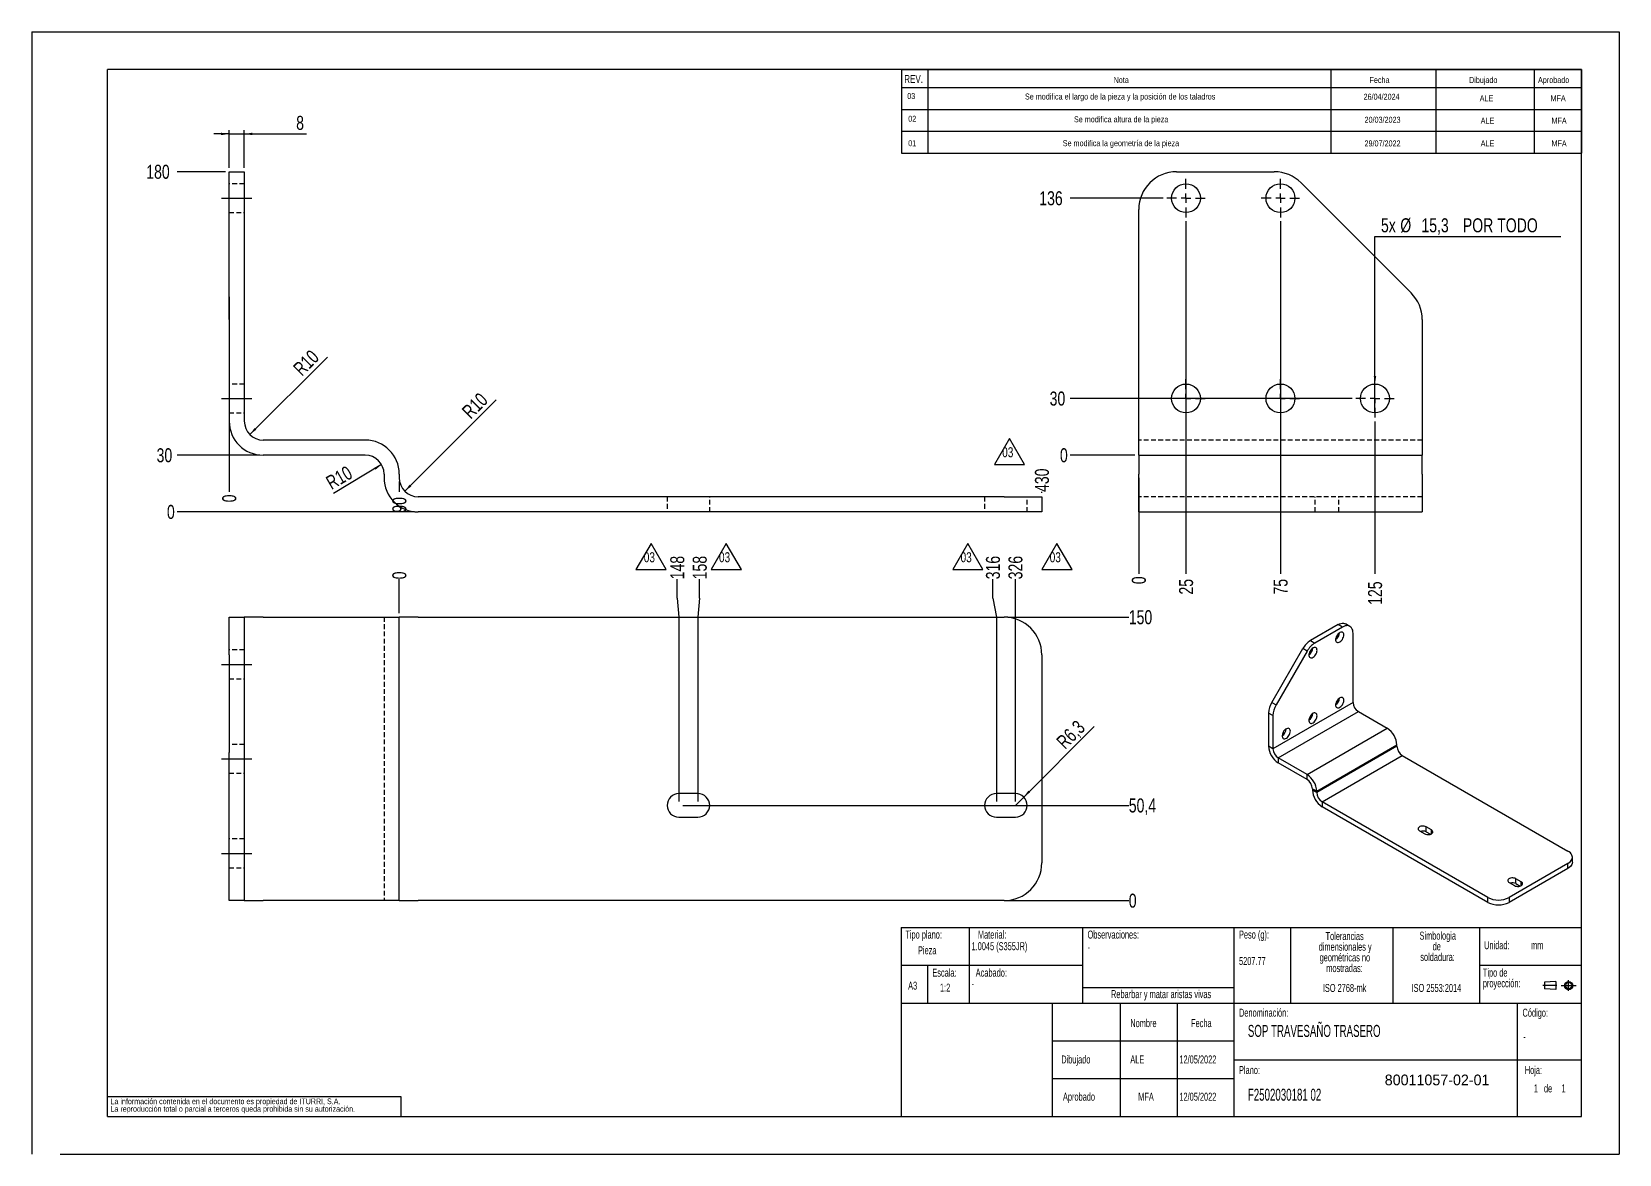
# Model space of a CAD drawing. Extents: x 0 to 2826, y -34 to 813.
# Drawn here: x 0 to 420, y 0 to 297 of the extents above; entities that cross this region are included whole.
import ezdxf

# ---------------------------------------------------------------- set-up
doc = ezdxf.new("R2010")
doc.units = 0
doc.linetypes.add('CENTERX2', pattern=[20.32, 12.7, -2.54, 2.54, -2.54])
doc.linetypes.add('HIDDEN', pattern=[1.905, 1.27, -0.635])
doc.layers.get('0').update_dxf_attribs({"linetype": 'CONTINUOUS'})
doc.layers.add('FORMATO', color=7, linetype='CONTINUOUS')
doc.layers.add('SLD-0', color=179, linetype='CONTINUOUS')
doc.styles.add('SLDTEXTSTYLE0', font='TXT', dxfattribs={"width": 0.75})
doc.styles.add('SLDTEXTSTYLE1', font='TXT', dxfattribs={"width": 0.605})
doc.dimstyles.new('SLDDIMSTYLE0', dxfattribs={"dimtxt": 3.704167, "dimasz": 2.116667, "dimexe": 0, "dimexo": 0.0625, "dimgap": 0.926042, "dimtad": 0, "dimtih": 1, "dimtoh": 1, "dimdec": 0, "dimlfac": 2, "dimrnd": 1e-09, "dimdsep": 46, "dimtxsty": 'SLDTEXTSTYLE0', "dimblk1": 'NONE', "dimblk2": 'NONE', "dimsah": 1, "dimcen": 0.09, "dimadec": 0, "dimazin": 0, "dimtfac": 1, "dimtdec": 0, "dimtofl": 0, "dimtmove": 0, "dimatfit": 3, "dimldrblk": 'NONE', "dimfxl": 1, "dimtolj": 1, "dimtzin": 12, "dimarcsym": 0})
doc.dimstyles.new('SLDDIMSTYLE1', dxfattribs={"dimtxt": 3.704167, "dimasz": 2.116667, "dimexe": 0, "dimexo": 0.0625, "dimgap": 0.926042, "dimtad": 0, "dimtih": 1, "dimtoh": 1, "dimdec": 1, "dimlfac": 2, "dimrnd": 1e-09, "dimzin": 12, "dimdsep": 46, "dimtxsty": 'SLDTEXTSTYLE0', "dimblk1": 'NONE', "dimblk2": 'NONE', "dimsah": 1, "dimcen": 0.09, "dimadec": 0, "dimazin": 0, "dimtfac": 1, "dimtdec": 1, "dimtofl": 0, "dimtmove": 0, "dimatfit": 3, "dimldrblk": 'NONE', "dimfxl": 1, "dimtolj": 1, "dimtzin": 12, "dimarcsym": 0})
doc.dimstyles.new('SLDDIMSTYLE2', dxfattribs={"dimtxt": 3.704167, "dimasz": 2.116667, "dimexe": 0, "dimexo": 0.0625, "dimgap": 0.926042, "dimtad": 1, "dimdec": 1, "dimlfac": 2, "dimrnd": 1e-09, "dimzin": 12, "dimdsep": 46, "dimtxsty": 'SLDTEXTSTYLE0', "dimsah": 1, "dimcen": 0, "dimadec": 0, "dimazin": 0, "dimtfac": 1, "dimtdec": 1, "dimtofl": 0, "dimtmove": 1, "dimatfit": 3, "dimfxl": 1, "dimtolj": 1, "dimtzin": 12, "dimarcsym": 0})
doc.dimstyles.new('SLDDIMSTYLE3', dxfattribs={"dimtxt": 3.704167, "dimasz": 2.116667, "dimexe": 0, "dimexo": 0.0625, "dimgap": 0.926042, "dimtad": 1, "dimdec": 1, "dimlfac": 2, "dimrnd": 1e-09, "dimzin": 12, "dimdsep": 46, "dimtxsty": 'SLDTEXTSTYLE0', "dimsah": 1, "dimcen": 0.09, "dimadec": 0, "dimazin": 0, "dimtfac": 1, "dimtdec": 1, "dimtmove": 0, "dimatfit": 0, "dimfxl": 1, "dimtolj": 1, "dimtzin": 12, "dimarcsym": 0})
doc.dimstyles.new('SLDDIMSTYLE4', dxfattribs={"dimtxt": 3.704167, "dimasz": 2.116667, "dimexe": 0, "dimexo": 0.0625, "dimgap": 0.926042, "dimtad": 0, "dimtih": 1, "dimtoh": 1, "dimdec": 1, "dimlfac": 2, "dimrnd": 1e-09, "dimzin": 12, "dimdsep": 46, "dimtxsty": 'SLDTEXTSTYLE0', "dimblk1": 'NONE', "dimsah": 1, "dimcen": 0, "dimadec": 0, "dimazin": 0, "dimtfac": 1, "dimtdec": 1, "dimtmove": 0, "dimatfit": 3, "dimldrblk": 'NONE', "dimfxl": 1, "dimtolj": 1, "dimtzin": 12, "dimarcsym": 0})
doc.dimstyles.new('SLDDIMSTYLE5', dxfattribs={"dimtxt": 3.704167, "dimasz": 2.116667, "dimexe": 0, "dimexo": 0.0625, "dimgap": 0.926042, "dimtad": 1, "dimdec": 1, "dimlfac": 2, "dimrnd": 1e-09, "dimzin": 12, "dimdsep": 46, "dimtxsty": 'SLDTEXTSTYLE0', "dimsah": 1, "dimcen": 0, "dimadec": 0, "dimazin": 0, "dimtfac": 1, "dimtdec": 1, "dimtofl": 0, "dimtmove": 0, "dimatfit": 3, "dimfxl": 1, "dimtolj": 1, "dimtzin": 12, "dimarcsym": 0})

# ---------------------------------------------------------------- blocks, each defined once
blk = doc.blocks.new('BLOQUE3')
at = {"color": 7, "linetype": 'CENTERX2'}
for p, q in [((397.92, 130.06), (394.8, 130.06)), ((398.88, 130.02), (402.16, 130.02)), ((400.52, 128.85), (400.52, 131.19))]:
    blk.add_line(p, q, dxfattribs=at)
at = {"color": 7, "linetype": 'Continuous'}
for p, q in [((397.68, 130.95), (395.23, 130.77)), ((395.23, 130.77), (395.23, 129.34)), ((397.68, 130.95), (397.68, 129.16)), ((397.68, 129.16), (395.23, 129.34))]:
    blk.add_line(p, q, dxfattribs=at)
for radius in [0.892, 0.713]:
    blk.add_circle((400.52, 130.02), radius, dxfattribs=at)
blk = doc.blocks.new('SW_NOTE_0_1')
at = {"layer": 'SLD-0', "color": 0, "attachment_point": 2, "style": 'SLDTEXTSTYLE1'}
for s, insert, char_height in [('dimensionales y', (7.54, -0.09), 2.1167), ('Tolerancias', (7.41, 2.73), 2.1167), ('geométricas no', (7.46, -2.92), 2.1167), ('mostradas:', (7.38, -5.74), 2.117)]:
    blk.add_mtext(s, dxfattribs=dict(at, insert=insert, char_height=char_height))
blk = doc.blocks.new('SW_NOTE_0_2')
at = {"layer": 'SLD-0', "color": 0, "attachment_point": 1, "style": 'SLDTEXTSTYLE1'}
for s, insert, char_height in [('Tipo de', (0, 2.73), 2.117), ('proyección:', (0, -0.09), 2.1167)]:
    blk.add_mtext(s, dxfattribs=dict(at, insert=insert, char_height=char_height))
blk = doc.blocks.new('SW_NOTE_0_3')
at = {"layer": 'SLD-0', "color": 0, "char_height": 2.117, "attachment_point": 2, "style": 'SLDTEXTSTYLE1'}
for s, insert in [('Simbologia', (7.11, 2.73)), ('de', (6.84, -0.09)), ('soldadura:', (7.06, -2.92))]:
    blk.add_mtext(s, dxfattribs=dict(at, insert=insert))
blk = doc.blocks.new('SW_NOTE_0_4')
at = {"layer": 'SLD-0', "color": 0, "char_height": 1.5, "attachment_point": 1, "style": 'SLDTEXTSTYLE0'}
for s, insert in [('La información contenida en el documento es propiedad de ITURRI, S.A.', (0, 1.93)), ('La reproducción total o parcial a terceros queda prohibida sin su autorización.', (0, -0.07))]:
    blk.add_mtext(s, dxfattribs=dict(at, insert=insert))
blk = doc.blocks.new('SW_NOTE_0_5')
at = {"layer": 'SLD-0', "color": 0, "attachment_point": 2, "style": 'SLDTEXTSTYLE1'}
for s, insert, char_height in [('dimensionales y', (7.54, -0.09), 2.1167), ('Tolerancias', (7.41, 2.73), 2.1167), ('geométricas no', (7.46, -2.92), 2.1167), ('mostradas:', (7.38, -5.74), 2.117)]:
    blk.add_mtext(s, dxfattribs=dict(at, insert=insert, char_height=char_height))
blk = doc.blocks.new('SW_NOTE_0_6')
at = {"layer": 'SLD-0', "color": 0, "attachment_point": 1, "style": 'SLDTEXTSTYLE1'}
for s, insert, char_height in [('Tipo de', (0, 2.73), 2.117), ('proyección:', (0, -0.09), 2.1167)]:
    blk.add_mtext(s, dxfattribs=dict(at, insert=insert, char_height=char_height))
blk = doc.blocks.new('SW_NOTE_0_7')
at = {"layer": 'SLD-0', "color": 0, "char_height": 2.117, "attachment_point": 2, "style": 'SLDTEXTSTYLE1'}
for s, insert in [('Simbologia', (7.11, 2.73)), ('de', (6.84, -0.09)), ('soldadura:', (7.06, -2.92))]:
    blk.add_mtext(s, dxfattribs=dict(at, insert=insert))
blk = doc.blocks.new('SW_NOTE_0_8')
at = {"layer": 'SLD-0', "color": 0, "char_height": 1.5, "attachment_point": 1, "style": 'SLDTEXTSTYLE0'}
for s, insert in [('La información contenida en el documento es propiedad de ITURRI, S.A.', (0, 1.93)), ('La reproducción total o parcial a terceros queda prohibida sin su autorización.', (0, -0.07))]:
    blk.add_mtext(s, dxfattribs=dict(at, insert=insert))
blk = doc.blocks.new('SW_NOTE_0')
at = {"layer": 'FORMATO', "color": 0, "insert": (0, 17.1), "char_height": 13.23, "attachment_point": 1, "style": 'SLDTEXTSTYLE0'}
blk.add_mtext('03', dxfattribs=at)
blk = doc.blocks.new('SIMBOLO_REV3')
at = {"layer": 'FORMATO'}
for p, q in [((201.4, 1620.3), (181.4, 1585.7)), ((221.4, 1585.7), (201.4, 1620.3)), ((181.4, 1585.7), (221.4, 1585.7))]:
    blk.add_line(p, q, dxfattribs=at)
at = {"layer": 'FORMATO', "color": 7}
blk.add_blockref('SW_NOTE_0', (191.8, 1591.6), dxfattribs=at)
blk = doc.blocks.new('_D')
at = {"layer": 'FORMATO', "transparency": 16777216}
blk.add_line((52.23, 226.9), (52.23, 175.23), dxfattribs=at)
at = {"layer": 'FORMATO', "transparency": 16777216, "insert": (50.4, 172.49), "char_height": 3.7, "attachment_point": 1, "rotation": 90, "style": 'SLDTEXTSTYLE0'}
blk.add_mtext('0', dxfattribs=at)
blk = doc.blocks.new('_NONE')
blk = doc.blocks.new('_D_1')
at = {"layer": 'FORMATO', "color": 7, "transparency": 16777216}
blk.add_line((97.23, 177.97), (97.23, 175.23), dxfattribs=at)
at = {"layer": 'FORMATO', "color": 7, "transparency": 16777216, "insert": (95.4, 169.75), "char_height": 3.704, "attachment_point": 1, "rotation": 90, "style": 'SLDTEXTSTYLE0'}
blk.add_mtext('90', dxfattribs=at)
blk = doc.blocks.new('_D_2')
at = {"layer": 'FORMATO', "color": 7, "transparency": 16777216}
blk.add_line((267.23, 174.97), (267.23, 175.23), dxfattribs=at)
at = {"layer": 'FORMATO', "color": 7, "transparency": 16777216, "insert": (265.4, 175.23), "char_height": 3.704, "attachment_point": 1, "rotation": 90, "style": 'SLDTEXTSTYLE0'}
blk.add_mtext('430', dxfattribs=at)
blk = doc.blocks.new('_D_3')
at = {"layer": 'FORMATO', "transparency": 16777216}
blk.add_line((101.23, 169.97), (38.51, 169.97), dxfattribs=at)
at = {"layer": 'FORMATO', "transparency": 16777216, "insert": (35.77, 171.8), "char_height": 3.7, "attachment_point": 1, "style": 'SLDTEXTSTYLE0'}
blk.add_mtext('0', dxfattribs=at)
blk = doc.blocks.new('_D_4')
at = {"layer": 'FORMATO', "color": 7, "transparency": 16777216}
blk.add_line((60.23, 184.97), (38.51, 184.97), dxfattribs=at)
at = {"layer": 'FORMATO', "color": 7, "transparency": 16777216, "insert": (33.03, 186.8), "char_height": 3.704, "attachment_point": 1, "style": 'SLDTEXTSTYLE0'}
blk.add_mtext('30', dxfattribs=at)
blk = doc.blocks.new('_D_5')
at = {"layer": 'FORMATO', "color": 7, "transparency": 16777216}
blk.add_line((51.23, 259.97), (38.51, 259.97), dxfattribs=at)
at = {"layer": 'FORMATO', "color": 7, "transparency": 16777216, "insert": (30.3, 261.8), "char_height": 3.704, "attachment_point": 1, "style": 'SLDTEXTSTYLE0'}
blk.add_mtext('180', dxfattribs=at)
blk = doc.blocks.new('_D_6')
at = {"layer": 'FORMATO', "color": 7, "transparency": 16777216}
blk.add_line((57.69, 190.43), (78.23, 210.92), dxfattribs=at)
blk.add_solid([(57.69, 190.43), (59.42, 191.7), (58.96, 192.16)], dxfattribs=at)
at = {"layer": 'FORMATO', "color": 7, "transparency": 16777216, "insert": (68.86, 208.31), "char_height": 3.704, "attachment_point": 1, "rotation": 45, "style": 'SLDTEXTSTYLE0'}
blk.add_mtext('R10', dxfattribs=at)
blk = doc.blocks.new('_D_7')
at = {"layer": 'FORMATO', "color": 7, "transparency": 16777216}
blk.add_line((92.56, 182.47), (79.83, 174.79), dxfattribs=at)
blk.add_solid([(92.56, 182.47), (90.58, 181.65), (90.92, 181.1)], dxfattribs=at)
at = {"layer": 'FORMATO', "color": 7, "transparency": 16777216, "insert": (77.44, 178.93), "char_height": 3.704, "attachment_point": 1, "rotation": 30, "style": 'SLDTEXTSTYLE0'}
blk.add_mtext('R10', dxfattribs=at)
blk = doc.blocks.new('_D_8')
at = {"layer": 'FORMATO', "color": 7, "transparency": 16777216}
blk.add_line((98.69, 175.43), (122.88, 199.58), dxfattribs=at)
blk.add_solid([(98.69, 175.43), (100.42, 176.7), (99.96, 177.16)], dxfattribs=at)
at = {"layer": 'FORMATO', "color": 7, "transparency": 16777216, "insert": (113.51, 196.97), "char_height": 3.704, "attachment_point": 1, "rotation": 45, "style": 'SLDTEXTSTYLE0'}
blk.add_mtext('R10', dxfattribs=at)
blk = doc.blocks.new('_D_9')
at = {"layer": 'FORMATO', "color": 7, "transparency": 16777216}
for p, q in [((52.23, 269.97), (48.16, 269.97)), ((52.23, 260.97), (52.23, 270.97)), ((52.23, 269.97), (56.23, 269.97)), ((56.23, 260.97), (56.23, 270.97)), ((56.23, 269.97), (72.69, 269.97))]:
    blk.add_line(p, q, dxfattribs=at)
for points in [[(52.23, 269.97), (50.11, 270.29), (50.11, 269.64)], [(56.23, 269.97), (58.35, 269.64), (58.35, 270.29)]]:
    blk.add_solid(points, dxfattribs=at)
at = {"layer": 'FORMATO', "color": 7, "transparency": 16777216, "insert": (69.96, 274.74), "char_height": 3.7, "attachment_point": 1, "style": 'SLDTEXTSTYLE0'}
blk.add_mtext('8', dxfattribs=at)
blk = doc.blocks.new('_D_10')
at = {"layer": 'FORMATO', "transparency": 16777216}
blk.add_line((292.87, 178.97), (292.87, 153.57), dxfattribs=at)
at = {"layer": 'FORMATO', "transparency": 16777216, "insert": (291.04, 150.83), "char_height": 3.7, "attachment_point": 1, "rotation": 90, "style": 'SLDTEXTSTYLE0'}
blk.add_mtext('0', dxfattribs=at)
blk = doc.blocks.new('_D_11')
at = {"layer": 'FORMATO', "color": 7, "transparency": 16777216}
blk.add_line((305.37, 246.89), (305.37, 153.57), dxfattribs=at)
at = {"layer": 'FORMATO', "color": 7, "transparency": 16777216, "insert": (303.54, 148.09), "char_height": 3.704, "attachment_point": 1, "rotation": 90, "style": 'SLDTEXTSTYLE0'}
blk.add_mtext('25', dxfattribs=at)
blk = doc.blocks.new('_D_12')
at = {"layer": 'FORMATO', "color": 7, "transparency": 16777216}
blk.add_line((330.37, 246.89), (330.37, 153.57), dxfattribs=at)
at = {"layer": 'FORMATO', "color": 7, "transparency": 16777216, "insert": (328.54, 148.09), "char_height": 3.704, "attachment_point": 1, "rotation": 90, "style": 'SLDTEXTSTYLE0'}
blk.add_mtext('75', dxfattribs=at)
blk = doc.blocks.new('_D_13')
at = {"layer": 'FORMATO', "color": 7, "transparency": 16777216}
blk.add_line((355.37, 193.89), (355.37, 153.57), dxfattribs=at)
at = {"layer": 'FORMATO', "color": 7, "transparency": 16777216, "insert": (353.54, 145.36), "char_height": 3.704, "attachment_point": 1, "rotation": 90, "style": 'SLDTEXTSTYLE0'}
blk.add_mtext('125', dxfattribs=at)
blk = doc.blocks.new('_D_14')
at = {"layer": 'FORMATO', "transparency": 16777216}
blk.add_line((291.87, 184.97), (274.77, 184.97), dxfattribs=at)
at = {"layer": 'FORMATO', "transparency": 16777216, "insert": (272.03, 186.8), "char_height": 3.7, "attachment_point": 1, "style": 'SLDTEXTSTYLE0'}
blk.add_mtext('0', dxfattribs=at)
blk = doc.blocks.new('_D_15')
at = {"layer": 'FORMATO', "color": 7, "transparency": 16777216}
blk.add_line((349.3, 199.97), (274.77, 199.97), dxfattribs=at)
at = {"layer": 'FORMATO', "color": 7, "transparency": 16777216, "insert": (269.3, 201.8), "char_height": 3.704, "attachment_point": 1, "style": 'SLDTEXTSTYLE0'}
blk.add_mtext('30', dxfattribs=at)
blk = doc.blocks.new('_D_16')
at = {"layer": 'FORMATO', "color": 7, "transparency": 16777216}
blk.add_line((299.3, 252.97), (274.77, 252.97), dxfattribs=at)
at = {"layer": 'FORMATO', "color": 7, "transparency": 16777216, "insert": (266.56, 254.8), "char_height": 3.704, "attachment_point": 1, "style": 'SLDTEXTSTYLE0'}
blk.add_mtext('136', dxfattribs=at)
blk = doc.blocks.new('_D_17')
at = {"layer": 'FORMATO', "transparency": 16777216}
for p, q in [((355.37, 203.79), (355.37, 242.86)), ((355.37, 242.86), (404.55, 242.86)), ((355.37, 196.14), (355.37, 203.79))]:
    blk.add_line(p, q, dxfattribs=at)
blk.add_solid([(355.37, 203.79), (355.7, 205.91), (355.05, 205.91)], dxfattribs=at)
at = {"layer": 'FORMATO', "transparency": 16777216, "char_height": 3.704, "attachment_point": 1, "style": 'SLDTEXTSTYLE0'}
for s, insert in [('5x', (356.96, 247.64)), ('%%c', (362.07, 247.64)), ('15,3', (367.66, 247.64)), ('POR TODO', (378.63, 247.64))]:
    blk.add_mtext(s, dxfattribs=dict(at, insert=insert))
blk = doc.blocks.new('SW_CENTERMARKSYMBOL_0')
at = {"layer": 'FORMATO', "color": 0}
for p, q in [((0, 2.5), (0, 5.0725)), ((-2.5, 0), (-5.0725, 0)), ((0, 0), (-1.25, 0)), ((0, 0), (0, 1.25)), ((0, 0), (0, -1.25)), ((0, 0), (1.25, 0)), ((2.5, 0), (5.0725, 0)), ((0, -2.5), (0, -5.0725))]:
    blk.add_line(p, q, dxfattribs=at)
blk = doc.blocks.new('SW_CENTERMARKSYMBOL_1')
at = {"layer": 'FORMATO', "color": 0}
for p, q in [((0, 2.5), (0, 5.0725)), ((-2.5, 0), (-5.0725, 0)), ((0, 0), (-1.25, 0)), ((0, 0), (0, 1.25)), ((0, 0), (0, -1.25)), ((0, 0), (1.25, 0)), ((2.5, 0), (5.0725, 0)), ((0, -2.5), (0, -5.0725))]:
    blk.add_line(p, q, dxfattribs=at)
blk = doc.blocks.new('SW_CENTERMARKSYMBOL_2')
at = {"layer": 'FORMATO', "color": 0}
for p, q in [((0, 2.5), (0, 5.0725)), ((-2.5, 0), (-5.0725, 0)), ((0, 0), (-1.25, 0)), ((0, 0), (0, 1.25)), ((0, 0), (0, -1.25)), ((0, 0), (1.25, 0)), ((2.5, 0), (5.0725, 0)), ((0, -2.5), (0, -5.0725))]:
    blk.add_line(p, q, dxfattribs=at)
blk = doc.blocks.new('SW_CENTERMARKSYMBOL_3')
at = {"layer": 'FORMATO', "color": 0}
for p, q in [((0, 2.5), (0, 5.0725)), ((-2.5, 0), (-5.0725, 0)), ((0, 0), (-1.25, 0)), ((0, 0), (0, 1.25)), ((0, 0), (0, -1.25)), ((0, 0), (1.25, 0)), ((2.5, 0), (5.0725, 0)), ((0, -2.5), (0, -5.0725))]:
    blk.add_line(p, q, dxfattribs=at)
blk = doc.blocks.new('SW_CENTERMARKSYMBOL_4')
at = {"layer": 'FORMATO', "color": 0}
for p, q in [((0, 2.5), (0, 5.0725)), ((-2.5, 0), (-5.0725, 0)), ((0, 0), (-1.25, 0)), ((0, 0), (0, 1.25)), ((0, 0), (0, -1.25)), ((0, 0), (1.25, 0)), ((2.5, 0), (5.0725, 0)), ((0, -2.5), (0, -5.0725))]:
    blk.add_line(p, q, dxfattribs=at)
blk = doc.blocks.new('_D_18')
at = {"layer": 'FORMATO', "transparency": 16777216}
blk.add_line((97.23, 143.12), (97.23, 152.12), dxfattribs=at)
at = {"layer": 'FORMATO', "transparency": 16777216, "insert": (95.4, 152.12), "char_height": 3.7, "attachment_point": 1, "rotation": 90, "style": 'SLDTEXTSTYLE0'}
blk.add_mtext('0', dxfattribs=at)
blk = doc.blocks.new('_D_19')
at = {"layer": 'FORMATO', "color": 7, "transparency": 16777216}
for p, q in [((170.76, 147.12), (170.76, 152.12)), ((170.76, 147.12), (171.23, 142.12)), ((171.23, 142.12), (171.23, 93.3))]:
    blk.add_line(p, q, dxfattribs=at)
at = {"layer": 'FORMATO', "color": 7, "transparency": 16777216, "insert": (168.93, 152.12), "char_height": 3.704, "attachment_point": 1, "rotation": 90, "style": 'SLDTEXTSTYLE0'}
blk.add_mtext('148', dxfattribs=at)
blk = doc.blocks.new('_D_20')
at = {"layer": 'FORMATO', "color": 7, "transparency": 16777216}
for p, q in [((176.7, 147.12), (176.7, 152.12)), ((176.7, 147.12), (176.23, 142.12)), ((176.23, 142.12), (176.23, 93.3))]:
    blk.add_line(p, q, dxfattribs=at)
at = {"layer": 'FORMATO', "color": 7, "transparency": 16777216, "insert": (174.87, 152.12), "char_height": 3.704, "attachment_point": 1, "rotation": 90, "style": 'SLDTEXTSTYLE0'}
blk.add_mtext('158', dxfattribs=at)
blk = doc.blocks.new('_D_21')
at = {"layer": 'FORMATO', "color": 7, "transparency": 16777216}
for p, q in [((254.29, 147.12), (254.29, 152.12)), ((254.29, 147.12), (255.23, 142.12)), ((255.23, 142.12), (255.23, 93.3))]:
    blk.add_line(p, q, dxfattribs=at)
at = {"layer": 'FORMATO', "color": 7, "transparency": 16777216, "insert": (252.45, 152.12), "char_height": 3.704, "attachment_point": 1, "rotation": 90, "style": 'SLDTEXTSTYLE0'}
blk.add_mtext('316', dxfattribs=at)
blk = doc.blocks.new('_D_22')
at = {"layer": 'FORMATO', "color": 7, "transparency": 16777216}
blk.add_line((260.23, 93.3), (260.23, 152.12), dxfattribs=at)
at = {"layer": 'FORMATO', "color": 7, "transparency": 16777216, "insert": (258.4, 152.12), "char_height": 3.704, "attachment_point": 1, "rotation": 90, "style": 'SLDTEXTSTYLE0'}
blk.add_mtext('326', dxfattribs=at)
blk = doc.blocks.new('_D_23')
at = {"layer": 'FORMATO', "transparency": 16777216}
blk.add_line((258.23, 67.12), (290.24, 67.12), dxfattribs=at)
at = {"layer": 'FORMATO', "transparency": 16777216, "insert": (290.24, 68.95), "char_height": 3.7, "attachment_point": 1, "style": 'SLDTEXTSTYLE0'}
blk.add_mtext('0', dxfattribs=at)
blk = doc.blocks.new('_D_24')
at = {"layer": 'FORMATO', "color": 7, "transparency": 16777216}
blk.add_line((172.23, 92.3), (290.24, 92.3), dxfattribs=at)
at = {"layer": 'FORMATO', "color": 7, "transparency": 16777216, "insert": (290.24, 94.14), "char_height": 3.704, "attachment_point": 1, "style": 'SLDTEXTSTYLE0'}
blk.add_mtext('50,4', dxfattribs=at)
blk = doc.blocks.new('_D_25')
at = {"layer": 'FORMATO', "color": 7, "transparency": 16777216}
blk.add_line((258.23, 142.12), (290.24, 142.12), dxfattribs=at)
at = {"layer": 'FORMATO', "color": 7, "transparency": 16777216, "insert": (290.24, 143.95), "char_height": 3.704, "attachment_point": 1, "style": 'SLDTEXTSTYLE0'}
blk.add_mtext('150', dxfattribs=at)
blk = doc.blocks.new('_D_26')
at = {"layer": 'FORMATO', "color": 7, "transparency": 16777216}
for q in [(281.1, 113.17), (260.23, 92.3)]:
    blk.add_line((262.44, 94.51), q, dxfattribs=at)
blk.add_solid([(262.44, 94.51), (264.17, 95.78), (263.71, 96.24)], dxfattribs=at)
at = {"layer": 'FORMATO', "color": 7, "transparency": 16777216, "insert": (270.78, 109.58), "char_height": 3.704, "attachment_point": 1, "rotation": 45, "style": 'SLDTEXTSTYLE0'}
blk.add_mtext('R6,3', dxfattribs=at)

msp = doc.modelspace()

# ---------------------------------------------------------------- linework, layer by layer
at = {"color": 7, "linetype": 'Continuous'}
for p, q in [((0, 297), (420, 297)), ((0, 297), (0, -0.001)), ((420, 297), (420, 0)), ((410, 287), (20, 287)), ((20, 10), (20, 287)), ((410, 10), (410, 287)), ((52.23, 259.967), (56.23, 259.967)), ((52.23, 257.038), (52.23, 259.967)), ((52.23, 227.896), (52.23, 257.038)), ((56.23, 259.967), (56.23, 257.038)), ((56.23, 257.038), (56.23, 227.896)), ((302.873, 259.967), (328.731, 259.967)), ((364.944, 227.896), (335.802, 257.038)), ((292.873, 193.967), (292.873, 249.967)), ((52.23, 220.825), (52.23, 227.896)), ((56.23, 227.896), (56.23, 220.825)), ((52.23, 220.825), (52.23, 193.967)), ((56.23, 220.825), (56.23, 193.967)), ((367.873, 220.825), (367.873, 193.967)), ((292.873, 184.967), (292.873, 193.967)), ((367.873, 193.967), (367.873, 184.967)), ((88.23, 188.967), (61.23, 188.967)), ((88.23, 184.967), (61.23, 184.967)), ((292.873, 184.967), (367.873, 184.967)), ((292.873, 184.967), (292.873, 179.967)), ((367.873, 179.967), (367.873, 184.967)), ((93.23, 179.967), (93.23, 178.967)), ((97.23, 179.967), (97.23, 178.967)), ((292.873, 178.967), (292.873, 179.967)), ((292.873, 169.967), (292.873, 178.967)), ((367.873, 179.967), (367.873, 178.967)), ((367.873, 178.967), (367.873, 169.967)), ((257.23, 173.967), (102.23, 173.967)), ((257.23, 173.967), (267.23, 173.967)), ((267.23, 173.967), (267.23, 169.967)), ((257.23, 169.967), (102.23, 169.967)), ((267.23, 169.967), (257.23, 169.967)), ((292.873, 169.967), (367.873, 169.967)), ((52.23, 142.118), (56.23, 142.118)), ((52.23, 132.118), (52.23, 142.118)), ((56.23, 142.118), (56.23, 132.118)), ((61.23, 142.118), (56.23, 142.118)), ((61.23, 142.118), (88.23, 142.118)), ((88.23, 142.118), (97.23, 142.118)), ((97.23, 67.118), (97.23, 142.118)), ((102.23, 142.118), (97.23, 142.118)), ((102.23, 142.118), (257.23, 142.118)), ((345.618, 140.132), (338.304, 135.91)), ((346.749, 139.479), (339.436, 135.257)), ((346.749, 139.479), (345.618, 140.132)), ((348.749, 139.677), (347.618, 140.33)), ((338.304, 135.91), (339.436, 135.257)), ((349.578, 119.555), (349.578, 137.845)), ((52.23, 132.118), (52.23, 106.26)), ((56.23, 132.118), (56.23, 106.26)), ((267.23, 132.118), (267.23, 77.118)), ((328.061, 119.522), (336.304, 133.799)), ((337.436, 133.145), (329.193, 118.869)), ((337.436, 133.145), (336.304, 133.799)), ((328.061, 119.522), (329.193, 118.869)), ((349.578, 119.555), (328.364, 107.309)), ((328.364, 116.081), (327.233, 116.734)), ((327.233, 116.734), (327.233, 107.962)), ((328.364, 116.081), (328.364, 107.309)), ((329.779, 104.859), (350.992, 117.105)), ((350.992, 117.105), (358.629, 112.697)), ((337.415, 100.451), (358.629, 112.697)), ((52.23, 99.189), (52.23, 106.26)), ((56.23, 106.26), (56.23, 99.189)), ((328.364, 107.309), (327.233, 107.962)), ((339.961, 96.042), (361.174, 108.288)), ((361.174, 107.961), (339.961, 95.715)), ((341.375, 93.265), (362.588, 105.512)), ((361.174, 107.961), (361.174, 108.288)), ((362.588, 105.512), (406.429, 80.203)), ((337.415, 100.451), (329.779, 104.859)), ((329.779, 104.859), (329.779, 103.553)), ((337.415, 99.144), (329.779, 103.553)), ((52.23, 70.047), (52.23, 99.189)), ((56.23, 99.189), (56.23, 70.047)), ((337.415, 99.144), (337.415, 100.451)), ((338.83, 96.695), (339.961, 96.042)), ((338.83, 96.695), (338.83, 96.368)), ((176.23, 95.428), (171.23, 95.428)), ((260.23, 95.428), (255.23, 95.428)), ((339.961, 95.715), (338.83, 96.368)), ((339.961, 96.042), (339.961, 95.715)), ((385.216, 67.957), (341.375, 93.265)), ((341.375, 93.265), (341.375, 91.959)), ((171.23, 89.178), (176.23, 89.178)), ((255.23, 89.178), (260.23, 89.178)), ((385.216, 66.65), (341.375, 91.959)), ((367.131, 85.601), (368.545, 84.785)), ((370.313, 85.805), (368.899, 86.622)), ((368.899, 85.315), (368.899, 86.622)), ((368.899, 85.315), (370.03, 84.662)), ((370.313, 84.785), (370.313, 85.805)), ((406.429, 76.937), (390.873, 67.957)), ((406.429, 75.631), (390.873, 66.65)), ((406.429, 75.631), (406.429, 76.937)), ((407.601, 77.264), (407.601, 78.57)), ((390.89, 71.885), (392.304, 71.069)), ((394.072, 72.089), (392.657, 72.906)), ((392.657, 71.599), (392.657, 72.906)), ((392.657, 71.599), (393.789, 70.946)), ((394.072, 71.069), (394.072, 72.089)), ((52.23, 67.118), (52.23, 70.047)), ((56.23, 70.047), (56.23, 67.118)), ((385.216, 66.65), (385.216, 67.957)), ((390.873, 67.957), (390.873, 66.65)), ((56.23, 67.118), (52.23, 67.118)), ((56.23, 67.118), (61.23, 67.118)), ((88.23, 67.118), (61.23, 67.118)), ((97.23, 67.118), (88.23, 67.118)), ((97.23, 67.118), (102.23, 67.118)), ((257.23, 67.118), (102.23, 67.118)), ((230, 60), (410, 60)), ((230, 60), (230, 10)), ((20, 10), (410, 10)), ((7.531, 0), (420, 0))]:
    msp.add_line(p, q, dxfattribs=at)
at = {"color": 7, "linetype": 'HIDDEN'}
for p, q in [((56.23, 256.789), (52.23, 256.789)), ((52.23, 249.144), (56.23, 249.144)), ((56.23, 203.789), (52.23, 203.789)), ((52.23, 196.144), (56.23, 196.144)), ((367.873, 188.967), (292.873, 188.967)), ((168.105, 173.967), (168.105, 169.967)), ((179.355, 169.967), (179.355, 173.967)), ((252.105, 173.967), (252.105, 169.967)), ((263.355, 169.967), (263.355, 173.967)), ((367.873, 173.967), (292.873, 173.967)), ((339.563, 169.967), (339.563, 173.967)), ((345.813, 169.967), (345.813, 173.967)), ((93.23, 142.118), (93.23, 67.118)), ((56.23, 133.441), (52.23, 133.441)), ((52.23, 125.796), (56.23, 125.796)), ((56.23, 108.441), (52.23, 108.441)), ((52.23, 100.796), (56.23, 100.796)), ((56.23, 83.441), (52.23, 83.441)), ((52.23, 75.796), (56.23, 75.796))]:
    msp.add_line(p, q, dxfattribs=at)
at = {"color": 7, "linetype": 'Continuous', "flags": 128}
for points in [[(345.618, 140.132), (345.987, 140.317), (346.35, 140.443), (346.7, 140.508), (347.032, 140.511), (347.34, 140.451), (347.618, 140.33)], [(349.578, 137.845), (349.553, 138.258), (349.481, 138.635), (349.362, 138.971), (349.199, 139.26), (348.993, 139.496), (348.749, 139.677), (348.471, 139.798), (348.163, 139.858), (347.832, 139.855), (347.481, 139.79), (347.118, 139.664), (346.749, 139.479)], [(347.123, 137.408), (347.098, 137.662), (347.023, 137.875), (346.903, 138.037), (346.742, 138.14), (346.549, 138.18), (346.331, 138.154), (346.101, 138.065), (345.867, 137.915), (345.642, 137.713), (345.435, 137.467), (345.257, 137.19), (345.116, 136.893), (345.018, 136.591), (344.967, 136.299), (344.967, 136.029), (345.018, 135.794), (345.116, 135.606), (345.257, 135.472), (345.435, 135.401), (345.642, 135.393), (345.867, 135.451), (346.101, 135.571), (346.331, 135.748), (346.549, 135.973), (346.742, 136.237), (346.903, 136.526), (347.023, 136.826), (347.098, 137.125), (347.123, 137.408)], [(340.052, 133.326), (340.027, 133.58), (339.952, 133.793), (339.832, 133.955), (339.671, 134.058), (339.477, 134.098), (339.26, 134.072), (339.03, 133.983), (338.796, 133.833), (338.571, 133.631), (338.364, 133.385), (338.186, 133.108), (338.045, 132.811), (337.946, 132.509), (337.896, 132.217), (337.896, 131.947), (337.946, 131.712), (338.045, 131.524), (338.186, 131.39), (338.364, 131.319), (338.571, 131.311), (338.796, 131.369), (339.03, 131.489), (339.26, 131.666), (339.477, 131.891), (339.671, 132.155), (339.832, 132.443), (339.952, 132.744), (340.027, 133.043), (340.052, 133.326)], [(347.123, 120.098), (347.098, 120.351), (347.023, 120.564), (346.903, 120.726), (346.742, 120.829), (346.549, 120.869), (346.331, 120.843), (346.101, 120.754), (345.867, 120.605), (345.642, 120.402), (345.435, 120.157), (345.257, 119.879), (345.116, 119.582), (345.018, 119.281), (344.967, 118.988), (344.967, 118.718), (345.018, 118.483), (345.116, 118.295), (345.257, 118.162), (345.435, 118.09), (345.642, 118.083), (345.867, 118.141), (346.101, 118.261), (346.331, 118.438), (346.549, 118.663), (346.742, 118.926), (346.903, 119.215), (347.023, 119.516), (347.098, 119.815), (347.123, 120.098)], [(340.052, 116.016), (340.027, 116.269), (339.952, 116.482), (339.832, 116.644), (339.671, 116.747), (339.477, 116.787), (339.26, 116.761), (339.03, 116.672), (338.796, 116.523), (338.571, 116.32), (338.364, 116.075), (338.186, 115.797), (338.045, 115.5), (337.946, 115.199), (337.896, 114.906), (337.896, 114.636), (337.946, 114.401), (338.045, 114.213), (338.186, 114.08), (338.364, 114.008), (338.571, 114.001), (338.796, 114.058), (339.03, 114.179), (339.26, 114.355), (339.477, 114.581), (339.671, 114.844), (339.832, 115.133), (339.952, 115.434), (340.027, 115.733), (340.052, 116.016)], [(332.981, 111.934), (332.956, 112.187), (332.881, 112.4), (332.761, 112.562), (332.6, 112.665), (332.406, 112.705), (332.189, 112.679), (331.959, 112.59), (331.725, 112.441), (331.5, 112.238), (331.293, 111.993), (331.115, 111.715), (330.974, 111.418), (330.875, 111.117), (330.825, 110.824), (330.825, 110.554), (330.875, 110.319), (330.974, 110.131), (331.115, 109.998), (331.293, 109.926), (331.5, 109.919), (331.725, 109.976), (331.959, 110.097), (332.189, 110.273), (332.406, 110.499), (332.6, 110.762), (332.761, 111.051), (332.881, 111.352), (332.956, 111.651), (332.981, 111.934)], [(368.899, 86.622), (368.661, 86.729), (368.387, 86.8), (368.09, 86.832), (367.789, 86.821), (367.502, 86.769), (367.244, 86.679), (367.031, 86.556), (366.875, 86.407), (366.785, 86.241), (366.767, 86.068), (366.821, 85.897), (366.945, 85.738), (367.131, 85.601)], [(368.545, 84.785), (368.782, 84.677), (369.057, 84.606), (369.353, 84.575), (369.654, 84.585), (369.942, 84.637), (370.2, 84.727), (370.413, 84.85), (370.569, 84.999), (370.658, 85.165), (370.677, 85.338), (370.622, 85.51), (370.499, 85.668), (370.313, 85.805)], [(406.429, 76.937), (406.774, 77.164), (407.065, 77.416), (407.296, 77.686), (407.464, 77.972), (407.566, 78.269), (407.601, 78.57), (407.566, 78.872), (407.464, 79.168), (407.296, 79.454), (407.065, 79.725), (406.774, 79.976), (406.429, 80.203)], [(407.601, 77.264), (407.566, 76.962), (407.464, 76.666), (407.296, 76.38), (407.065, 76.109), (406.774, 75.858), (406.429, 75.631)], [(392.657, 72.906), (392.42, 73.013), (392.145, 73.085), (391.849, 73.116), (391.548, 73.105), (391.261, 73.054), (391.003, 72.964), (390.79, 72.841), (390.634, 72.692), (390.544, 72.526), (390.526, 72.352), (390.58, 72.181), (390.704, 72.022), (390.89, 71.885)], [(392.304, 71.069), (392.541, 70.962), (392.816, 70.89), (393.112, 70.859), (393.413, 70.869), (393.701, 70.921), (393.959, 71.011), (394.172, 71.134), (394.328, 71.283), (394.417, 71.449), (394.435, 71.623), (394.381, 71.794), (394.257, 71.953), (394.072, 72.089)]]:
    msp.add_lwpolyline(points, dxfattribs=at)
at = {"color": 7, "linetype": 'Continuous'}
for centre, radius in [((305.373, 252.967), 3.822), ((330.373, 252.967), 3.823), ((305.373, 199.967), 3.822), ((330.373, 199.967), 3.823), ((355.373, 199.967), 3.822)]:
    msp.add_circle(centre, radius, dxfattribs=at)
for centre, radius, start, end in [((302.873, 249.967), 10, 90, 180), ((328.731, 249.967), 10, 45, 90), ((357.873, 220.825), 10, 0, 45), ((61.23, 193.967), 9, 180, 270), ((61.23, 193.967), 5, 180, 270), ((88.23, 179.967), 9, 0, 90), ((88.23, 179.967), 5, 0, 90), ((102.23, 178.967), 9, 180, 270), ((102.23, 178.967), 5, 180, 270), ((257.23, 132.118), 10, 0, 90), ((341.358, 131.014), 5.77, 121.95467, 151.14439), ((342.49, 130.361), 5.77, 121.95467, 151.14439), ((343.628, 138.178), 2.369, 304.27052, 355.73486), ((336.557, 134.096), 2.369, 304.27052, 355.73486), ((333.001, 116.537), 5.771, 148.85627, 178.0435), ((334.132, 115.884), 5.771, 148.85627, 178.0435), ((343.628, 120.867), 2.369, 304.27052, 355.73486), ((352.648, 119.695), 3.074, 182.60548, 237.39452), ((336.557, 116.785), 2.369, 304.27052, 355.73486), ((329.486, 112.703), 2.369, 304.27052, 355.73486), ((355.669, 108.049), 5.511, 2.48735, 57.51265), ((332.738, 108.201), 5.511, 182.48713, 237.51287), ((331.435, 107.448), 3.074, 182.60548, 237.39452), ((364.245, 108.101), 3.074, 182.60548, 237.39452), ((334.456, 95.802), 5.511, 2.48713, 57.51287), ((335.759, 96.555), 3.074, 2.60548, 57.39452), ((171.23, 92.303), 3.125, 90, 270), ((176.23, 92.303), 3.125, 270, 90), ((255.23, 92.303), 3.125, 90, 270), ((260.23, 92.303), 3.125, 270, 90), ((344.335, 96.607), 5.511, 182.48713, 237.51287), ((343.031, 95.855), 3.074, 182.60548, 237.39452), ((368.009, 83.587), 1.944, 62.75463, 107.80911), ((257.23, 77.118), 10, 270, 0), ((391.767, 69.871), 1.944, 62.75463, 107.80911), ((388.044, 73.416), 6.148, 242.60967, 297.39033), ((388.044, 72.109), 6.148, 242.60967, 297.39033)]:
    msp.add_arc(centre, radius, start, end, dxfattribs=at)
at = {"layer": 'FORMATO'}
for p, q in [((230.091, 287), (410, 287)), ((230.091, 287), (230.091, 264.866)), ((237.034, 287), (237.034, 264.866)), ((343.657, 287), (343.657, 264.866)), ((371.462, 287), (371.462, 264.866)), ((397.513, 287), (397.513, 264.866)), ((410, 287), (410, 264.866)), ((230.091, 282.266), (410, 282.266)), ((230.091, 276.466), (410, 276.466)), ((230.091, 270.666), (410, 270.666)), ((230.091, 264.866), (410, 264.866))]:
    msp.add_line(p, q, dxfattribs=at)
at = {"layer": 'FORMATO', "color": 7, "linetype": 'CENTERX2'}
for p, q in [((50.23, 252.967), (58.23, 252.967)), ((50.23, 199.967), (58.23, 199.967)), ((50.23, 129.618), (58.23, 129.618)), ((50.23, 104.618), (58.23, 104.618)), ((50.23, 79.618), (58.23, 79.618))]:
    msp.add_line(p, q, dxfattribs=at)
at = {"layer": 'SLD-0'}
for p, q in [((248, 60), (248, 40)), ((278, 60), (278, 40)), ((318, 60), (318, 40)), ((333, 60), (333, 40)), ((360.082, 60), (360.082, 40)), ((383, 60), (383, 40)), ((230, 50), (248, 50)), ((237, 50), (237, 40)), ((248, 50), (278, 50)), ((383, 50), (410, 50)), ((278, 44.158), (318, 44.158)), ((230, 40), (410, 40)), ((270, 40), (270, 10)), ((288, 40), (288, 10)), ((303, 40), (303, 10)), ((318, 40), (318, 10)), ((393, 40), (393, 10)), ((270, 30), (318, 30)), ((318, 25), (393, 25)), ((393, 25), (410, 25)), ((270, 20), (318, 20)), ((20.002, 15.245), (97.629, 15.245)), ((97.629, 15.245), (97.629, 10))]:
    msp.add_line(p, q, dxfattribs=at)

# ---------------------------------------------------------------- block references
at = {"color": 7, "linetype": 'Continuous'}
for name, p, xscale, yscale, zscale in [('SIMBOLO_REV3', (218.389, -134.675), 0.2, 0.2, 0.2), ('SIMBOLO_REV3', (207.378, -162.458), 0.2, 0.2, 0.2), ('BLOQUE3', (-74.011, -111.408), 1.2, 1.2, 1.2), ('BLOQUE3', (-74.011, -111.408), 1.2, 1.2, 1.2)]:
    msp.add_blockref(name, p, dxfattribs=dict(at, xscale=xscale, yscale=yscale, zscale=zscale))
at = {"layer": 'FORMATO', "color": 7}
for name, p in [('SW_CENTERMARKSYMBOL_0', (305.373, 252.967)), ('SW_CENTERMARKSYMBOL_4', (330.373, 252.967)), ('SW_CENTERMARKSYMBOL_1', (305.373, 199.967)), ('SW_CENTERMARKSYMBOL_2', (330.373, 199.967)), ('SW_CENTERMARKSYMBOL_3', (355.373, 199.967))]:
    msp.add_blockref(name, p, dxfattribs=at)
at = {"layer": 'FORMATO', "xscale": 0.2, "yscale": 0.2, "zscale": 0.2}
for p in [(123.567, -162.458), (143.46, -162.458), (230.96, -162.458)]:
    msp.add_blockref('SIMBOLO_REV3', p, dxfattribs=at)
at = {"layer": 'SLD-0'}
for name, p in [('SW_NOTE_0_1', (339.945, 56.056)), ('SW_NOTE_0_5', (339.945, 56.056)), ('SW_NOTE_0_3', (364.873, 56.166)), ('SW_NOTE_0_7', (364.873, 56.166)), ('SW_NOTE_0_2', (383.914, 46.391)), ('SW_NOTE_0_6', (383.914, 46.391)), ('SW_NOTE_0_4', (20.838, 12.819)), ('SW_NOTE_0_8', (20.838, 12.819))]:
    msp.add_blockref(name, p, dxfattribs=at)

# ---------------------------------------------------------------- texts
at = {"insert": (357.96, 21.076), "char_height": 2.82222, "attachment_point": 1}
msp.add_mtext_dynamic_manual_height_columns('80011057-02-01', width=8.17874, gutter_width=14.111, heights=[0], dxfattribs=at)
at = {"layer": 'FORMATO', "style": 'SLDTEXTSTYLE0'}
for s, insert, char_height, attachment_point in [('REV.', (230.836, 285.552), 2.1167, 1), ('Nota', (286.224, 285.026), 1.5875, 1), ('Fecha', (353.926, 285.026), 1.5875, 1), ('Dibujado', (380.261, 285.026), 1.5875, 1), ('Aprobado', (398.51, 285.026), 1.5875, 1), ('03', (232.685, 280.787), 1.5875, 2), ('Se modifica el largo de la pieza y la posición de los taladros', (287.96, 280.657), 1.5875, 2), ('26/04/2024', (357.114, 280.592), 1.5875, 2), ('ALE', (384.884, 280.206), 1.5875, 2), ('MFA', (403.824, 280.206), 1.5875, 2), ('02', (232.943, 274.756), 1.5875, 2), ('Se modifica altura de la pieza', (288.225, 274.625), 1.5875, 2), ('20/03/2023', (357.372, 274.5), 1.5875, 2), ('ALE', (385.142, 274.235), 1.5875, 2), ('MFA', (404.082, 274.235), 1.5875, 2), ('01', (232.943, 268.311), 1.5875, 2), ('Se modifica la geometría de la pieza', (288.165, 268.311), 1.5875, 2), ('29/07/2022', (357.372, 268.244), 1.5875, 2), ('ALE', (385.142, 268.244), 1.5875, 2), ('MFA', (404.082, 268.244), 1.5875, 2)]:
    msp.add_mtext(s, dxfattribs=dict(at, insert=insert, char_height=char_height, attachment_point=attachment_point))
at = {"layer": 'SLD-0', "style": 'SLDTEXTSTYLE1'}
for s, insert, char_height, attachment_point in [('Tipo plano:', (231.129, 59.181), 2.11667, 1), ('Tipo plano:', (231.129, 59.181), 2.11667, 1), ('Material:', (250.33, 59.181), 2.1167, 1), ('Material:', (250.33, 59.181), 2.1167, 1), ('Observaciones:', (279.339, 59.181), 2.11667, 1), ('Observaciones:', (279.339, 59.181), 2.11667, 1), ('Peso (g):', (319.403, 59.181), 2.1167, 1), ('Peso (g):', (319.403, 59.181), 2.1167, 1), ('Pieza', (234.473, 55.019), 2.1167, 1), ('Pieza', (234.473, 55.019), 2.1167, 1), ('1.0045 (S355JR)', (248.635, 56.106), 2.11667, 1), ('1.0045 (S355JR)', (248.635, 56.106), 2.11667, 1), ('-', (279.339, 55.73), 1.852, 1), ('Unidad:', (384.246, 56.371), 2.1167, 1), ('Unidad:', (384.246, 56.371), 2.1167, 1), ('mm', (396.662, 56.371), 2.1167, 1), ('mm', (396.662, 56.371), 2.1167, 1), ('5207.77', (319.403, 52.181), 2.1167, 1), ('5207.77', (319.403, 52.181), 2.1167, 1), ('Escala:', (238.263, 49.101), 2.1167, 1), ('Escala:', (238.263, 49.101), 2.1167, 1), ('Acabado:', (249.738, 49.101), 2.1167, 1), ('Acabado:', (249.738, 49.101), 2.1167, 1), ('A3', (231.859, 45.674), 2.1167, 1), ('A3', (231.859, 45.674), 2.1167, 1), ('1:2', (240.29, 45.135), 2.1167, 1), ('1:2', (240.29, 45.135), 2.1167, 1), ('-', (248.635, 46.176), 2.117, 1), ('-', (248.635, 46.176), 2.117, 1), ('Rebarbar y matar aristas vivas', (298.785, 43.424), 2.11667, 2), ('Rebarbar y matar aristas vivas', (298.785, 43.424), 2.11667, 2), ('ISO 2768-mk', (347.337, 45.06), 2.11667, 2), ('ISO 2768-mk', (347.337, 45.06), 2.11667, 2), ('ISO 2553:2014', (371.625, 45.06), 2.11667, 2), ('ISO 2553:2014', (371.625, 45.06), 2.11667, 2), ('Denominación:', (319.403, 38.514), 2.11667, 1), ('Denominación:', (319.403, 38.514), 2.11667, 1), ('Código:', (394.398, 38.514), 2.1167, 1), ('Código:', (394.398, 38.514), 2.1167, 1), ('Nombre', (290.638, 35.755), 2.1167, 1), ('Nombre', (290.638, 35.755), 2.1167, 1), ('Fecha', (306.708, 35.755), 2.1167, 1), ('Fecha', (306.708, 35.755), 2.1167, 1), ('SOP TRAVESAÑO TRASERO', (321.739, 34.217), 3.175, 1), ('SOP TRAVESAÑO TRASERO', (321.739, 34.217), 3.175, 1), ('-', (394.586, 32.193), 2.117, 1), ('-', (394.586, 32.193), 2.117, 1), ('Dibujado', (272.373, 26.14), 2.1167, 1), ('Dibujado', (272.373, 26.14), 2.1167, 1), ('ALE', (290.638, 26.14), 2.1167, 1), ('12/05/2022', (303.629, 26.14), 2.1167, 1), ('Plano:', (319.403, 23.338), 2.1167, 1), ('Plano:', (319.403, 23.338), 2.1167, 1), ('Hoja:', (395.014, 23.338), 2.1167, 1), ('Hoja:', (395.014, 23.338), 2.1167, 1), ('F2502030181 02', (321.739, 17.347), 3.175, 1), ('F2502030181 02', (321.739, 17.347), 3.175, 1), ('1', (397.413, 18.475), 2.117, 1), ('1', (397.413, 18.475), 2.117, 1), ('1', (397.413, 18.475), 2.117, 1), ('1', (397.413, 18.475), 2.117, 1), ('de', (400.078, 18.475), 2.1167, 1), ('de', (400.078, 18.475), 2.1167, 1), ('de', (400.078, 18.475), 2.1167, 1), ('de', (400.078, 18.475), 2.1167, 1), ('1', (404.731, 18.475), 2.117, 1), ('1', (404.731, 18.475), 2.117, 1), ('1', (404.731, 18.475), 2.117, 1), ('1', (404.731, 18.475), 2.117, 1), ('Aprobado', (272.825, 16.282), 2.1167, 1), ('Aprobado', (272.825, 16.282), 2.1167, 1), ('MFA', (292.735, 16.282), 2.1167, 1), ('12/05/2022', (303.629, 16.282), 2.1167, 1)]:
    msp.add_mtext(s, dxfattribs=dict(at, insert=insert, char_height=char_height, attachment_point=attachment_point))

# ---------------------------------------------------------------- dimensions: what is measured, and where the dimension line sits
at = {"layer": 'FORMATO', "color": 7}
dim = msp.add_linear_dim(base=(56.23, 269.967), p1=(52.23, 259.967), p2=(56.23, 259.967), dimstyle='SLDDIMSTYLE3', dxfattribs=at)
dim.commit()
dim.dimension.update_dxf_attribs({"geometry": '_D_9', "text_midpoint": (71.324, 269.967), "dimtype": 160})
for feature_location, offset, dtype, origin, picture, middle in [((52.23, 259.967), (-13.722, 0), 0, (102.23, 169.967), '_D_5', (34.402, 259.967)), ((300.301, 252.967), (-25.53, 0), 0, (292.873, 184.967), '_D_16', (270.665, 252.967)), ((305.373, 247.894), (0, -94.328), 1, (292.873, 179.967), '_D_11', (305.373, 150.83)), ((330.373, 247.894), (0, -94.328), 1, (292.873, 179.967), '_D_12', (330.373, 150.83)), ((97.23, 178.967), (0, -3.739), 1, (52.23, 227.896), '_D_1', (97.23, 172.491)), ((267.23, 173.967), (0, 1.261), 1, (52.23, 227.896), '_D_2', (267.23, 179.333)), ((350.301, 199.967), (-75.53, 0), 0, (292.873, 184.967), '_D_15', (272.033, 199.967)), ((355.373, 194.894), (0, -41.328), 1, (292.873, 179.967), '_D_13', (355.373, 149.461)), ((61.23, 184.967), (-22.722, 0), 0, (102.23, 169.967), '_D_4', (35.771, 184.967)), ((171.23, 92.303), (-0.472, 59.815), 1, (97.23, 142.118), '_D_19', (170.758, 156.224)), ((176.23, 92.303), (0.472, 59.815), 1, (97.23, 142.118), '_D_20', (176.702, 156.224)), ((255.23, 92.303), (-0.944, 59.815), 1, (97.23, 142.118), '_D_21', (254.286, 156.224)), ((260.23, 92.303), (0, 59.815), 1, (97.23, 142.118), '_D_22', (260.23, 156.224)), ((257.23, 142.118), (33.006, 0), 0, (257.23, 67.118), '_D_25', (294.341, 142.118)), ((171.23, 92.303), (119.006, 0), 0, (257.23, 67.118), '_D_24', (295.024, 92.303))]:
    dim = msp.add_ordinate_dim(feature_location=feature_location, offset=offset, dtype=dtype, origin=origin, dimstyle='SLDDIMSTYLE1', dxfattribs=at)
    dim.commit()
    dim.dimension.update_dxf_attribs({"geometry": picture, "text_midpoint": middle})
at = {"layer": 'FORMATO'}
dim = msp.add_diameter_dim_2p(p1=(355.373, 196.144), p2=(355.373, 203.789), text='5x<> POR TODO', dimstyle='SLDDIMSTYLE4', dxfattribs=at)
dim.commit()
dim.dimension.update_dxf_attribs({"geometry": '_D_17', "text_midpoint": (380.757, 245.877), "dimtype": 163})
for feature_location, offset, dtype, origin, picture, middle in [((52.229905186, 227.895849243), (0, -52.667994486), 1, (52.229905186, 227.895849243), '_D', (52.229905186, 173.859370996)), ((292.873206841, 184.966917055), (-18.102746998, 0), 0, (292.873206841, 184.966917055), '_D_14', (273.401976082, 184.966917055)), ((292.873206841, 179.966917055), (0, -26.400392027), 1, (292.873206841, 179.966917055), '_D_10', (292.873206841, 152.198041267)), ((102.229905186, 169.966917055), (-63.722033388, 0), 0, (102.229905186, 169.966917055), '_D_3', (37.139388037, 169.966917055)), ((97.229905186, 142.118155406), (0, 10), 1, (97.229905186, 142.118155406), '_D_18', (97.229905186, 153.486639167)), ((257.229905186, 67.118155406), (33.005766367, 0), 0, (257.229905186, 67.118155406), '_D_23', (291.604155315, 67.118155406))]:
    dim = msp.add_ordinate_dim(feature_location=feature_location, offset=offset, dtype=dtype, origin=origin, dimstyle='SLDDIMSTYLE0', dxfattribs=at)
    dim.commit()
    dim.dimension.update_dxf_attribs({"geometry": picture, "text_midpoint": middle})
at = {"layer": 'FORMATO', "color": 7}
for center, mpoint, dimstyle, picture, middle in [((61.23, 193.967), (57.694, 190.431), 'SLDDIMSTYLE2', '_D_6', (75.361, 208.098)), ((102.23, 178.967), (98.694, 175.431), 'SLDDIMSTYLE2', '_D_8', (119.986, 196.723)), ((88.23, 179.967), (92.56, 182.467), 'SLDDIMSTYLE2', '_D_7', (82.838, 176.854)), ((260.23, 92.303), (262.44, 94.513), 'SLDDIMSTYLE5', '_D_26', (277.742, 109.815))]:
    dim = msp.add_radius_dim(center=center, mpoint=mpoint, dimstyle=dimstyle, dxfattribs=at)
    dim.commit()
    dim.dimension.update_dxf_attribs({"geometry": picture, "text_midpoint": middle, "dimtype": 164})

doc.saveas('drawing.dxf')
